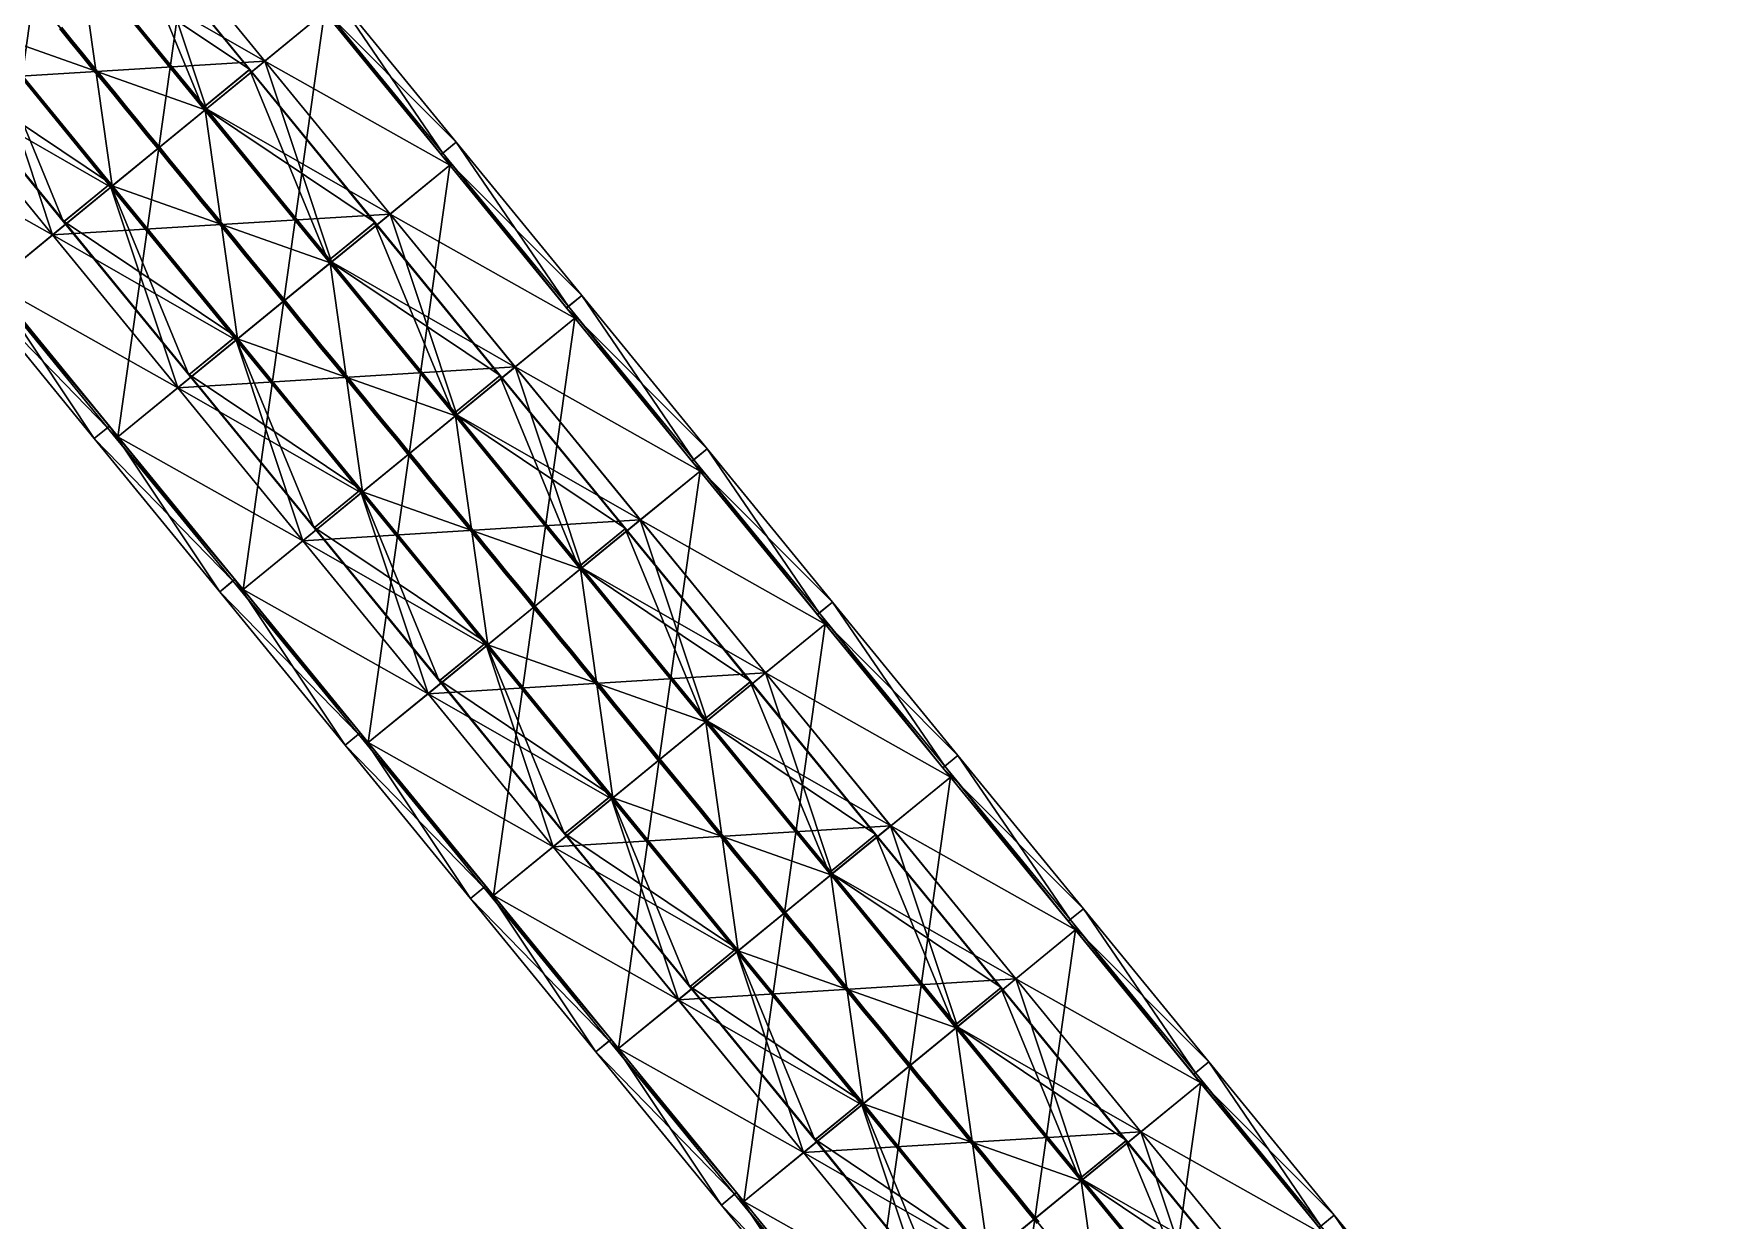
# Model space of a CAD drawing. Header units: metres. Extents: x 84843 to 90196, y 2281619 to 2289011.
# Drawn here: x 86250.53 to 86299.43, y 2288375.6 to 2288410.21 of the extents above; entities that cross this region are included whole.
import ezdxf

# ---------------------------------------------------------------- set-up
doc = ezdxf.new("R2010")
doc.units = ezdxf.units.M
doc.layers.add('Alle objekter', color=41, linetype='Continuous')
doc.layers.add('Brudetalj', color=7, linetype='Continuous', true_color=0xcacaca)
doc.layers.add('Linje - 1', color=5, linetype='Continuous', lineweight=200)

msp = doc.modelspace()

# ---------------------------------------------------------------- linework, layer by layer
at = {"layer": 'Linje - 1'}
msp.add_polyline3d([(86279.821, 2288375.539, 19.554), (86279.504, 2288375.926, 19.542), (86279.188, 2288376.313, 19.529), (86278.871, 2288376.7, 19.517), (86278.554, 2288377.087, 19.504), (86278.238, 2288377.474, 19.491), (86277.921, 2288377.861, 19.479), (86277.604, 2288378.248, 19.466), (86277.288, 2288378.635, 19.454), (86276.971, 2288379.022, 19.441), (86276.654, 2288379.409, 19.428), (86276.338, 2288379.796, 19.416), (86276.021, 2288380.183, 19.403), (86275.704, 2288380.57, 19.391), (86275.388, 2288380.957, 19.378), (86275.071, 2288381.344, 19.365), (86274.754, 2288381.73, 19.353), (86274.438, 2288382.117, 19.34), (86274.121, 2288382.504, 19.328), (86273.804, 2288382.891, 19.315), (86273.488, 2288383.278, 19.302), (86273.171, 2288383.665, 19.29), (86272.854, 2288384.052, 19.277), (86272.538, 2288384.439, 19.265), (86272.221, 2288384.826, 19.252), (86271.904, 2288385.213, 19.239), (86271.588, 2288385.6, 19.227), (86271.271, 2288385.987, 19.214), (86270.954, 2288386.374, 19.202), (86270.638, 2288386.761, 19.189), (86270.321, 2288387.148, 19.176), (86270.004, 2288387.535, 19.164), (86269.688, 2288387.922, 19.151), (86269.371, 2288388.308, 19.139), (86269.054, 2288388.695, 19.126), (86268.738, 2288389.082, 19.113), (86268.421, 2288389.469, 19.101), (86268.105, 2288389.856, 19.088), (86267.788, 2288390.243, 19.076), (86267.471, 2288390.63, 19.063), (86267.155, 2288391.017, 19.05), (86266.838, 2288391.404, 19.038), (86266.521, 2288391.791, 19.025), (86266.205, 2288392.178, 19.013), (86265.888, 2288392.565, 19), (86265.571, 2288392.952, 18.987), (86265.255, 2288393.339, 18.975), (86264.938, 2288393.726, 18.962), (86264.621, 2288394.113, 18.95), (86264.305, 2288394.5, 18.937), (86263.988, 2288394.887, 18.924), (86263.671, 2288395.273, 18.912), (86263.355, 2288395.66, 18.899), (86263.038, 2288396.047, 18.887), (86262.721, 2288396.434, 18.874), (86262.405, 2288396.821, 18.861), (86262.088, 2288397.208, 18.849), (86261.771, 2288397.595, 18.836), (86261.455, 2288397.982, 18.824), (86261.138, 2288398.369, 18.811), (86260.821, 2288398.756, 18.798), (86260.505, 2288399.143, 18.786), (86260.188, 2288399.53, 18.773), (86259.871, 2288399.917, 18.761), (86259.555, 2288400.304, 18.748), (86259.238, 2288400.691, 18.735), (86258.921, 2288401.078, 18.723), (86258.605, 2288401.465, 18.71), (86258.288, 2288401.851, 18.698), (86257.971, 2288402.238, 18.685), (86257.655, 2288402.625, 18.672), (86257.338, 2288403.012, 18.66), (86257.021, 2288403.399, 18.647), (86256.705, 2288403.786, 18.635), (86256.388, 2288404.173, 18.622), (86256.071, 2288404.56, 18.609), (86255.755, 2288404.947, 18.597), (86255.438, 2288405.334, 18.584), (86255.121, 2288405.721, 18.572), (86254.805, 2288406.108, 18.559), (86254.488, 2288406.495, 18.546), (86254.171, 2288406.882, 18.534), (86253.855, 2288407.269, 18.521), (86253.538, 2288407.656, 18.509), (86253.221, 2288408.043, 18.496), (86252.905, 2288408.429, 18.483), (86252.588, 2288408.816, 18.471), (86252.271, 2288409.203, 18.458), (86251.955, 2288409.59, 18.446), (86251.638, 2288409.977, 18.433), (86251.321, 2288410.364, 18.42)], dxfattribs=at)

# ---------------------------------------------------------------- meshes
at = {"layer": 'Alle objekter'}
mesh = msp.add_polyface(dxfattribs=at)
corners = [(86256.824, 2288409.155, 17.922), (86255.47, 2288408.046, 13.45), (86255.482, 2288408.056, 13.444), (86256.836, 2288409.164, 17.916), (86251.819, 2288412.508, 13.305), (86251.83, 2288412.517, 13.299), (86253.173, 2288413.616, 17.777), (86253.184, 2288413.626, 17.771)]
mesh.append_faces([[corners[k] for k in face] for face in [(0, 1, 2), (0, 2, 3), (1, 4, 5), (1, 5, 2), (4, 6, 7), (4, 7, 5), (6, 0, 3), (6, 3, 7), (5, 7, 3), (5, 3, 2), (6, 4, 1), (6, 1, 0)]])
mesh = msp.add_polyface(dxfattribs=at)
corners = [(86257.274, 2288409.406, 17.934), (86255.572, 2288408.013, 17.934), (86255.572, 2288408.012, 17.909), (86257.275, 2288409.406, 17.909), (86251.922, 2288412.472, 17.789), (86251.922, 2288412.472, 17.764), (86253.625, 2288413.866, 17.789), (86253.625, 2288413.865, 17.764)]
mesh.append_faces([[corners[k] for k in face] for face in [(0, 1, 2), (0, 2, 3), (1, 4, 5), (1, 5, 2), (4, 6, 7), (4, 7, 5), (6, 0, 3), (6, 3, 7), (5, 7, 3), (5, 3, 2), (6, 4, 1), (6, 1, 0)]])
mesh = msp.add_polyface(dxfattribs=at)
corners = [(86252.824, 2288405.765, 13.464), (86249.175, 2288410.224, 13.319), (86249.175, 2288410.224, 13.289), (86252.825, 2288405.764, 13.434), (86251.883, 2288412.441, 13.319), (86251.884, 2288412.44, 13.289), (86255.533, 2288407.981, 13.464), (86255.533, 2288407.981, 13.434)]
mesh.append_faces([[corners[k] for k in face] for face in [(0, 1, 2), (0, 2, 3), (1, 4, 5), (1, 5, 2), (4, 6, 7), (4, 7, 5), (6, 0, 3), (6, 3, 7), (5, 7, 3), (5, 3, 2), (6, 4, 1), (6, 1, 0)]])
mesh = msp.add_polyface(dxfattribs=at)
corners = [(86251.419, 2288404.731, 17.922), (86247.767, 2288409.193, 17.777), (86247.756, 2288409.183, 17.771), (86251.407, 2288404.721, 17.916), (86249.122, 2288410.301, 13.305), (86249.11, 2288410.291, 13.299), (86252.773, 2288405.839, 13.45), (86252.761, 2288405.83, 13.444)]
mesh.append_faces([[corners[k] for k in face] for face in [(0, 1, 2), (0, 2, 3), (1, 4, 5), (1, 5, 2), (4, 6, 7), (4, 7, 5), (6, 0, 3), (6, 3, 7), (5, 7, 3), (5, 3, 2), (6, 4, 1), (6, 1, 0)]])
mesh = msp.add_polyface(dxfattribs=at)
corners = [(86251.083, 2288404.339, 17.934), (86247.433, 2288408.799, 17.789), (86247.434, 2288408.799, 17.764), (86251.083, 2288404.339, 17.909), (86249.136, 2288410.192, 17.789), (86249.136, 2288410.192, 17.764), (86252.786, 2288405.733, 17.934), (86252.786, 2288405.732, 17.909)]
mesh.append_faces([[corners[k] for k in face] for face in [(0, 1, 2), (0, 2, 3), (1, 4, 5), (1, 5, 2), (4, 6, 7), (4, 7, 5), (6, 0, 3), (6, 3, 7), (5, 7, 3), (5, 3, 2), (6, 4, 1), (6, 1, 0)]])
mesh = msp.add_polyface(dxfattribs=at)
corners = [(86260.924, 2288404.946, 18.079), (86259.221, 2288403.553, 18.079), (86259.222, 2288403.553, 18.054), (86260.924, 2288404.946, 18.054), (86255.572, 2288408.013, 17.934), (86255.572, 2288408.012, 17.909), (86257.274, 2288409.406, 17.934), (86257.275, 2288409.406, 17.909)]
mesh.append_faces([[corners[k] for k in face] for face in [(0, 1, 2), (0, 2, 3), (1, 4, 5), (1, 5, 2), (4, 6, 7), (4, 7, 5), (6, 0, 3), (6, 3, 7), (5, 7, 3), (5, 3, 2), (6, 4, 1), (6, 1, 0)]])
mesh = msp.add_polyface(dxfattribs=at)
corners = [(86260.476, 2288404.693, 18.068), (86259.121, 2288403.585, 13.595), (86259.133, 2288403.594, 13.589), (86260.487, 2288404.702, 18.062), (86255.47, 2288408.046, 13.45), (86255.482, 2288408.056, 13.444), (86256.824, 2288409.155, 17.922), (86256.836, 2288409.164, 17.916)]
mesh.append_faces([[corners[k] for k in face] for face in [(0, 1, 2), (0, 2, 3), (1, 4, 5), (1, 5, 2), (4, 6, 7), (4, 7, 5), (6, 0, 3), (6, 3, 7), (5, 7, 3), (5, 3, 2), (6, 4, 1), (6, 1, 0)]])
mesh = msp.add_polyface(dxfattribs=at)
corners = [(86256.474, 2288401.305, 13.609), (86252.824, 2288405.765, 13.464), (86252.825, 2288405.764, 13.434), (86256.474, 2288401.304, 13.579), (86255.533, 2288407.981, 13.464), (86255.533, 2288407.981, 13.434), (86259.183, 2288403.522, 13.609), (86259.183, 2288403.521, 13.579)]
mesh.append_faces([[corners[k] for k in face] for face in [(0, 1, 2), (0, 2, 3), (1, 4, 5), (1, 5, 2), (4, 6, 7), (4, 7, 5), (6, 0, 3), (6, 3, 7), (5, 7, 3), (5, 3, 2), (6, 4, 1), (6, 1, 0)]])
mesh = msp.add_polyface(dxfattribs=at)
corners = [(86255.07, 2288400.269, 18.068), (86251.419, 2288404.731, 17.922), (86251.407, 2288404.721, 17.916), (86255.058, 2288400.26, 18.062), (86252.773, 2288405.839, 13.45), (86252.761, 2288405.83, 13.444), (86256.424, 2288401.377, 13.595), (86256.413, 2288401.368, 13.589)]
mesh.append_faces([[corners[k] for k in face] for face in [(0, 1, 2), (0, 2, 3), (1, 4, 5), (1, 5, 2), (4, 6, 7), (4, 7, 5), (6, 0, 3), (6, 3, 7), (5, 7, 3), (5, 3, 2), (6, 4, 1), (6, 1, 0)]])
mesh = msp.add_polyface(dxfattribs=at)
corners = [(86254.733, 2288399.88, 18.079), (86251.083, 2288404.339, 17.934), (86251.083, 2288404.339, 17.909), (86254.733, 2288399.879, 18.054), (86252.786, 2288405.733, 17.934), (86252.786, 2288405.732, 17.909), (86256.435, 2288401.273, 18.079), (86256.436, 2288401.273, 18.054)]
mesh.append_faces([[corners[k] for k in face] for face in [(0, 1, 2), (0, 2, 3), (1, 4, 5), (1, 5, 2), (4, 6, 7), (4, 7, 5), (6, 0, 3), (6, 3, 7), (5, 7, 3), (5, 3, 2), (6, 4, 1), (6, 1, 0)]])
mesh = msp.add_polyface(dxfattribs=at)
corners = [(86264.573, 2288400.487, 18.225), (86262.871, 2288399.093, 18.225), (86262.871, 2288399.093, 18.2), (86264.574, 2288400.486, 18.2), (86259.221, 2288403.553, 18.079), (86259.222, 2288403.553, 18.054), (86260.924, 2288404.946, 18.079), (86260.924, 2288404.946, 18.054)]
mesh.append_faces([[corners[k] for k in face] for face in [(0, 1, 2), (0, 2, 3), (1, 4, 5), (1, 5, 2), (4, 6, 7), (4, 7, 5), (6, 0, 3), (6, 3, 7), (5, 7, 3), (5, 3, 2), (6, 4, 1), (6, 1, 0)]])
mesh = msp.add_polyface(dxfattribs=at)
corners = [(86264.127, 2288400.231, 18.213), (86262.773, 2288399.123, 13.74), (86262.784, 2288399.132, 13.735), (86264.139, 2288400.241, 18.207), (86259.121, 2288403.585, 13.595), (86259.133, 2288403.594, 13.589), (86260.476, 2288404.693, 18.068), (86260.487, 2288404.702, 18.062)]
mesh.append_faces([[corners[k] for k in face] for face in [(0, 1, 2), (0, 2, 3), (1, 4, 5), (1, 5, 2), (4, 6, 7), (4, 7, 5), (6, 0, 3), (6, 3, 7), (5, 7, 3), (5, 3, 2), (6, 4, 1), (6, 1, 0)]])
mesh = msp.add_polyface(dxfattribs=at)
corners = [(86260.124, 2288396.845, 13.755), (86256.474, 2288401.305, 13.609), (86256.474, 2288401.304, 13.579), (86260.124, 2288396.845, 13.725), (86259.183, 2288403.522, 13.609), (86259.183, 2288403.521, 13.579), (86262.832, 2288399.062, 13.755), (86262.833, 2288399.061, 13.725)]
mesh.append_faces([[corners[k] for k in face] for face in [(0, 1, 2), (0, 2, 3), (1, 4, 5), (1, 5, 2), (4, 6, 7), (4, 7, 5), (6, 0, 3), (6, 3, 7), (5, 7, 3), (5, 3, 2), (6, 4, 1), (6, 1, 0)]])
mesh = msp.add_polyface(dxfattribs=at)
corners = [(86258.382, 2288395.42, 18.225), (86254.733, 2288399.88, 18.079), (86254.733, 2288399.879, 18.054), (86258.383, 2288395.42, 18.2), (86256.435, 2288401.273, 18.079), (86256.436, 2288401.273, 18.054), (86260.085, 2288396.814, 18.225), (86260.085, 2288396.813, 18.2)]
mesh.append_faces([[corners[k] for k in face] for face in [(0, 1, 2), (0, 2, 3), (1, 4, 5), (1, 5, 2), (4, 6, 7), (4, 7, 5), (6, 0, 3), (6, 3, 7), (5, 7, 3), (5, 3, 2), (6, 4, 1), (6, 1, 0)]])
mesh = msp.add_polyface(dxfattribs=at)
corners = [(86258.721, 2288395.807, 18.213), (86255.07, 2288400.269, 18.068), (86255.058, 2288400.26, 18.062), (86258.71, 2288395.798, 18.207), (86256.424, 2288401.377, 13.595), (86256.413, 2288401.368, 13.589), (86260.076, 2288396.916, 13.74), (86260.064, 2288396.906, 13.735)]
mesh.append_faces([[corners[k] for k in face] for face in [(0, 1, 2), (0, 2, 3), (1, 4, 5), (1, 5, 2), (4, 6, 7), (4, 7, 5), (6, 0, 3), (6, 3, 7), (5, 7, 3), (5, 3, 2), (6, 4, 1), (6, 1, 0)]])
mesh = msp.add_polyface(dxfattribs=at)
corners = [(86268.223, 2288396.027, 18.37), (86266.521, 2288394.634, 18.37), (86266.521, 2288394.633, 18.345), (86268.224, 2288396.027, 18.345), (86262.871, 2288399.093, 18.225), (86262.871, 2288399.093, 18.2), (86264.573, 2288400.487, 18.225), (86264.574, 2288400.486, 18.2)]
mesh.append_faces([[corners[k] for k in face] for face in [(0, 1, 2), (0, 2, 3), (1, 4, 5), (1, 5, 2), (4, 6, 7), (4, 7, 5), (6, 0, 3), (6, 3, 7), (5, 7, 3), (5, 3, 2), (6, 4, 1), (6, 1, 0)]])
mesh = msp.add_polyface(dxfattribs=at)
corners = [(86267.778, 2288395.77, 18.358), (86266.424, 2288394.661, 13.886), (86266.436, 2288394.671, 13.88), (86267.79, 2288395.779, 18.352), (86262.773, 2288399.123, 13.74), (86262.784, 2288399.132, 13.735), (86264.127, 2288400.231, 18.213), (86264.139, 2288400.241, 18.207)]
mesh.append_faces([[corners[k] for k in face] for face in [(0, 1, 2), (0, 2, 3), (1, 4, 5), (1, 5, 2), (4, 6, 7), (4, 7, 5), (6, 0, 3), (6, 3, 7), (5, 7, 3), (5, 3, 2), (6, 4, 1), (6, 1, 0)]])
mesh = msp.add_polyface(dxfattribs=at)
corners = [(86263.773, 2288392.386, 13.9), (86260.124, 2288396.845, 13.755), (86260.124, 2288396.845, 13.725), (86263.774, 2288392.385, 13.87), (86262.832, 2288399.062, 13.755), (86262.833, 2288399.061, 13.725), (86266.482, 2288394.602, 13.9), (86266.482, 2288394.602, 13.87)]
mesh.append_faces([[corners[k] for k in face] for face in [(0, 1, 2), (0, 2, 3), (1, 4, 5), (1, 5, 2), (4, 6, 7), (4, 7, 5), (6, 0, 3), (6, 3, 7), (5, 7, 3), (5, 3, 2), (6, 4, 1), (6, 1, 0)]])
mesh = msp.add_polyface(dxfattribs=at)
corners = [(86262.032, 2288390.961, 18.37), (86258.382, 2288395.42, 18.225), (86258.383, 2288395.42, 18.2), (86262.032, 2288390.96, 18.345), (86260.085, 2288396.814, 18.225), (86260.085, 2288396.813, 18.2), (86263.735, 2288392.354, 18.37), (86263.735, 2288392.353, 18.345)]
mesh.append_faces([[corners[k] for k in face] for face in [(0, 1, 2), (0, 2, 3), (1, 4, 5), (1, 5, 2), (4, 6, 7), (4, 7, 5), (6, 0, 3), (6, 3, 7), (5, 7, 3), (5, 3, 2), (6, 4, 1), (6, 1, 0)]])
mesh = msp.add_polyface(dxfattribs=at)
corners = [(86262.373, 2288391.346, 18.358), (86258.721, 2288395.807, 18.213), (86258.71, 2288395.798, 18.207), (86262.361, 2288391.336, 18.352), (86260.076, 2288396.916, 13.74), (86260.064, 2288396.906, 13.735), (86263.727, 2288392.454, 13.886), (86263.715, 2288392.444, 13.88)]
mesh.append_faces([[corners[k] for k in face] for face in [(0, 1, 2), (0, 2, 3), (1, 4, 5), (1, 5, 2), (4, 6, 7), (4, 7, 5), (6, 0, 3), (6, 3, 7), (5, 7, 3), (5, 3, 2), (6, 4, 1), (6, 1, 0)]])
mesh = msp.add_polyface(dxfattribs=at)
corners = [(86271.873, 2288391.568, 18.515), (86270.17, 2288390.174, 18.515), (86270.171, 2288390.174, 18.49), (86271.873, 2288391.567, 18.49), (86266.521, 2288394.634, 18.37), (86266.521, 2288394.633, 18.345), (86268.223, 2288396.027, 18.37), (86268.224, 2288396.027, 18.345)]
mesh.append_faces([[corners[k] for k in face] for face in [(0, 1, 2), (0, 2, 3), (1, 4, 5), (1, 5, 2), (4, 6, 7), (4, 7, 5), (6, 0, 3), (6, 3, 7), (5, 7, 3), (5, 3, 2), (6, 4, 1), (6, 1, 0)]])
mesh = msp.add_polyface(dxfattribs=at)
corners = [(86271.43, 2288391.308, 18.503), (86270.075, 2288390.2, 14.031), (86270.087, 2288390.209, 14.025), (86271.441, 2288391.317, 18.498), (86266.424, 2288394.661, 13.886), (86266.436, 2288394.671, 13.88), (86267.778, 2288395.77, 18.358), (86267.79, 2288395.779, 18.352)]
mesh.append_faces([[corners[k] for k in face] for face in [(0, 1, 2), (0, 2, 3), (1, 4, 5), (1, 5, 2), (4, 6, 7), (4, 7, 5), (6, 0, 3), (6, 3, 7), (5, 7, 3), (5, 3, 2), (6, 4, 1), (6, 1, 0)]])
mesh = msp.add_polyface(dxfattribs=at)
corners = [(86267.423, 2288387.926, 14.045), (86263.773, 2288392.386, 13.9), (86263.774, 2288392.385, 13.87), (86267.423, 2288387.925, 14.015), (86266.482, 2288394.602, 13.9), (86266.482, 2288394.602, 13.87), (86270.131, 2288390.143, 14.045), (86270.132, 2288390.142, 14.015)]
mesh.append_faces([[corners[k] for k in face] for face in [(0, 1, 2), (0, 2, 3), (1, 4, 5), (1, 5, 2), (4, 6, 7), (4, 7, 5), (6, 0, 3), (6, 3, 7), (5, 7, 3), (5, 3, 2), (6, 4, 1), (6, 1, 0)]])
mesh = msp.add_polyface(dxfattribs=at)
corners = [(86265.682, 2288386.501, 18.515), (86262.032, 2288390.961, 18.37), (86262.032, 2288390.96, 18.345), (86265.682, 2288386.5, 18.49), (86263.735, 2288392.354, 18.37), (86263.735, 2288392.353, 18.345), (86267.384, 2288387.894, 18.515), (86267.385, 2288387.894, 18.49)]
mesh.append_faces([[corners[k] for k in face] for face in [(0, 1, 2), (0, 2, 3), (1, 4, 5), (1, 5, 2), (4, 6, 7), (4, 7, 5), (6, 0, 3), (6, 3, 7), (5, 7, 3), (5, 3, 2), (6, 4, 1), (6, 1, 0)]])
mesh = msp.add_polyface(dxfattribs=at)
corners = [(86266.024, 2288386.884, 18.503), (86262.373, 2288391.346, 18.358), (86262.361, 2288391.336, 18.352), (86266.012, 2288386.874, 18.498), (86263.727, 2288392.454, 13.886), (86263.715, 2288392.444, 13.88), (86267.378, 2288387.992, 14.031), (86267.367, 2288387.983, 14.025)]
mesh.append_faces([[corners[k] for k in face] for face in [(0, 1, 2), (0, 2, 3), (1, 4, 5), (1, 5, 2), (4, 6, 7), (4, 7, 5), (6, 0, 3), (6, 3, 7), (5, 7, 3), (5, 3, 2), (6, 4, 1), (6, 1, 0)]])
mesh = msp.add_polyface(dxfattribs=at)
corners = [(86275.081, 2288386.846, 18.649), (86273.727, 2288385.738, 14.176), (86273.738, 2288385.747, 14.17), (86275.093, 2288386.855, 18.643), (86270.075, 2288390.2, 14.031), (86270.087, 2288390.209, 14.025), (86271.43, 2288391.308, 18.503), (86271.441, 2288391.317, 18.498)]
mesh.append_faces([[corners[k] for k in face] for face in [(0, 1, 2), (0, 2, 3), (1, 4, 5), (1, 5, 2), (4, 6, 7), (4, 7, 5), (6, 0, 3), (6, 3, 7), (5, 7, 3), (5, 3, 2), (6, 4, 1), (6, 1, 0)]])
mesh = msp.add_polyface(dxfattribs=at)
corners = [(86275.522, 2288387.108, 18.66), (86273.82, 2288385.715, 18.66), (86273.82, 2288385.714, 18.635), (86275.523, 2288387.107, 18.635), (86270.17, 2288390.174, 18.515), (86270.171, 2288390.174, 18.49), (86271.873, 2288391.568, 18.515), (86271.873, 2288391.567, 18.49)]
mesh.append_faces([[corners[k] for k in face] for face in [(0, 1, 2), (0, 2, 3), (1, 4, 5), (1, 5, 2), (4, 6, 7), (4, 7, 5), (6, 0, 3), (6, 3, 7), (5, 7, 3), (5, 3, 2), (6, 4, 1), (6, 1, 0)]])
mesh = msp.add_polyface(dxfattribs=at)
corners = [(86271.073, 2288383.466, 14.19), (86267.423, 2288387.926, 14.045), (86267.423, 2288387.925, 14.015), (86271.073, 2288383.466, 14.16), (86270.131, 2288390.143, 14.045), (86270.132, 2288390.142, 14.015), (86273.781, 2288385.683, 14.19), (86273.782, 2288385.682, 14.16)]
mesh.append_faces([[corners[k] for k in face] for face in [(0, 1, 2), (0, 2, 3), (1, 4, 5), (1, 5, 2), (4, 6, 7), (4, 7, 5), (6, 0, 3), (6, 3, 7), (5, 7, 3), (5, 3, 2), (6, 4, 1), (6, 1, 0)]])
mesh = msp.add_polyface(dxfattribs=at)
corners = [(86269.331, 2288382.041, 18.66), (86265.682, 2288386.501, 18.515), (86265.682, 2288386.5, 18.49), (86269.332, 2288382.041, 18.635), (86267.384, 2288387.894, 18.515), (86267.385, 2288387.894, 18.49), (86271.034, 2288383.435, 18.66), (86271.034, 2288383.434, 18.635)]
mesh.append_faces([[corners[k] for k in face] for face in [(0, 1, 2), (0, 2, 3), (1, 4, 5), (1, 5, 2), (4, 6, 7), (4, 7, 5), (6, 0, 3), (6, 3, 7), (5, 7, 3), (5, 3, 2), (6, 4, 1), (6, 1, 0)]])
mesh = msp.add_polyface(dxfattribs=at)
corners = [(86269.675, 2288382.422, 18.649), (86266.024, 2288386.884, 18.503), (86266.012, 2288386.874, 18.498), (86269.664, 2288382.413, 18.643), (86267.378, 2288387.992, 14.031), (86267.367, 2288387.983, 14.025), (86271.03, 2288383.531, 14.176), (86271.018, 2288383.521, 14.17)]
mesh.append_faces([[corners[k] for k in face] for face in [(0, 1, 2), (0, 2, 3), (1, 4, 5), (1, 5, 2), (4, 6, 7), (4, 7, 5), (6, 0, 3), (6, 3, 7), (5, 7, 3), (5, 3, 2), (6, 4, 1), (6, 1, 0)]])
mesh = msp.add_polyface(dxfattribs=at)
corners = [(86278.732, 2288382.384, 18.794), (86277.378, 2288381.276, 14.322), (86277.39, 2288381.285, 14.316), (86278.744, 2288382.394, 18.788), (86273.727, 2288385.738, 14.176), (86273.738, 2288385.747, 14.17), (86275.081, 2288386.846, 18.649), (86275.093, 2288386.855, 18.643)]
mesh.append_faces([[corners[k] for k in face] for face in [(0, 1, 2), (0, 2, 3), (1, 4, 5), (1, 5, 2), (4, 6, 7), (4, 7, 5), (6, 0, 3), (6, 3, 7), (5, 7, 3), (5, 3, 2), (6, 4, 1), (6, 1, 0)]])
mesh = msp.add_polyface(dxfattribs=at)
corners = [(86279.172, 2288382.648, 18.805), (86277.47, 2288381.255, 18.805), (86277.47, 2288381.254, 18.78), (86279.172, 2288382.648, 18.78), (86273.82, 2288385.715, 18.66), (86273.82, 2288385.714, 18.635), (86275.522, 2288387.108, 18.66), (86275.523, 2288387.107, 18.635)]
mesh.append_faces([[corners[k] for k in face] for face in [(0, 1, 2), (0, 2, 3), (1, 4, 5), (1, 5, 2), (4, 6, 7), (4, 7, 5), (6, 0, 3), (6, 3, 7), (5, 7, 3), (5, 3, 2), (6, 4, 1), (6, 1, 0)]])
mesh = msp.add_polyface(dxfattribs=at)
corners = [(86274.722, 2288379.007, 14.335), (86271.073, 2288383.466, 14.19), (86271.073, 2288383.466, 14.16), (86274.723, 2288379.006, 14.305), (86273.781, 2288385.683, 14.19), (86273.782, 2288385.682, 14.16), (86277.431, 2288381.223, 14.335), (86277.431, 2288381.223, 14.305)]
mesh.append_faces([[corners[k] for k in face] for face in [(0, 1, 2), (0, 2, 3), (1, 4, 5), (1, 5, 2), (4, 6, 7), (4, 7, 5), (6, 0, 3), (6, 3, 7), (5, 7, 3), (5, 3, 2), (6, 4, 1), (6, 1, 0)]])
mesh = msp.add_polyface(dxfattribs=at)
corners = [(86272.981, 2288377.582, 18.805), (86269.331, 2288382.041, 18.66), (86269.332, 2288382.041, 18.635), (86272.981, 2288377.581, 18.78), (86271.034, 2288383.435, 18.66), (86271.034, 2288383.434, 18.635), (86274.684, 2288378.975, 18.805), (86274.684, 2288378.974, 18.78)]
mesh.append_faces([[corners[k] for k in face] for face in [(0, 1, 2), (0, 2, 3), (1, 4, 5), (1, 5, 2), (4, 6, 7), (4, 7, 5), (6, 0, 3), (6, 3, 7), (5, 7, 3), (5, 3, 2), (6, 4, 1), (6, 1, 0)]])
mesh = msp.add_polyface(dxfattribs=at)
corners = [(86273.327, 2288377.961, 18.794), (86269.675, 2288382.422, 18.649), (86269.664, 2288382.413, 18.643), (86273.315, 2288377.951, 18.788), (86271.03, 2288383.531, 14.176), (86271.018, 2288383.521, 14.17), (86274.681, 2288379.069, 14.322), (86274.669, 2288379.059, 14.316)]
mesh.append_faces([[corners[k] for k in face] for face in [(0, 1, 2), (0, 2, 3), (1, 4, 5), (1, 5, 2), (4, 6, 7), (4, 7, 5), (6, 0, 3), (6, 3, 7), (5, 7, 3), (5, 3, 2), (6, 4, 1), (6, 1, 0)]])
mesh = msp.add_polyface(dxfattribs=at)
corners = [(86282.384, 2288377.923, 18.939), (86281.029, 2288376.814, 14.467), (86281.041, 2288376.824, 14.461), (86282.395, 2288377.932, 18.933), (86277.378, 2288381.276, 14.322), (86277.39, 2288381.285, 14.316), (86278.732, 2288382.384, 18.794), (86278.744, 2288382.394, 18.788)]
mesh.append_faces([[corners[k] for k in face] for face in [(0, 1, 2), (0, 2, 3), (1, 4, 5), (1, 5, 2), (4, 6, 7), (4, 7, 5), (6, 0, 3), (6, 3, 7), (5, 7, 3), (5, 3, 2), (6, 4, 1), (6, 1, 0)]])
mesh = msp.add_polyface(dxfattribs=at)
corners = [(86282.822, 2288378.189, 18.951), (86281.119, 2288376.795, 18.951), (86281.12, 2288376.795, 18.926), (86282.822, 2288378.188, 18.926), (86277.47, 2288381.255, 18.805), (86277.47, 2288381.254, 18.78), (86279.172, 2288382.648, 18.805), (86279.172, 2288382.648, 18.78)]
mesh.append_faces([[corners[k] for k in face] for face in [(0, 1, 2), (0, 2, 3), (1, 4, 5), (1, 5, 2), (4, 6, 7), (4, 7, 5), (6, 0, 3), (6, 3, 7), (5, 7, 3), (5, 3, 2), (6, 4, 1), (6, 1, 0)]])
mesh = msp.add_polyface(dxfattribs=at)
corners = [(86278.372, 2288374.547, 14.481), (86274.722, 2288379.007, 14.335), (86274.723, 2288379.006, 14.305), (86278.372, 2288374.546, 14.451), (86277.431, 2288381.223, 14.335), (86277.431, 2288381.223, 14.305), (86281.08, 2288376.764, 14.481), (86281.081, 2288376.763, 14.451)]
mesh.append_faces([[corners[k] for k in face] for face in [(0, 1, 2), (0, 2, 3), (1, 4, 5), (1, 5, 2), (4, 6, 7), (4, 7, 5), (6, 0, 3), (6, 3, 7), (5, 7, 3), (5, 3, 2), (6, 4, 1), (6, 1, 0)]])
mesh = msp.add_polyface(dxfattribs=at)
corners = [(86276.631, 2288373.122, 18.951), (86272.981, 2288377.582, 18.805), (86272.981, 2288377.581, 18.78), (86276.631, 2288373.122, 18.926), (86274.684, 2288378.975, 18.805), (86274.684, 2288378.974, 18.78), (86278.333, 2288374.515, 18.951), (86278.334, 2288374.515, 18.926)]
mesh.append_faces([[corners[k] for k in face] for face in [(0, 1, 2), (0, 2, 3), (1, 4, 5), (1, 5, 2), (4, 6, 7), (4, 7, 5), (6, 0, 3), (6, 3, 7), (5, 7, 3), (5, 3, 2), (6, 4, 1), (6, 1, 0)]])
mesh = msp.add_polyface(dxfattribs=at)
corners = [(86276.978, 2288373.499, 18.939), (86273.327, 2288377.961, 18.794), (86273.315, 2288377.951, 18.788), (86276.966, 2288373.489, 18.933), (86274.681, 2288379.069, 14.322), (86274.669, 2288379.059, 14.316), (86278.332, 2288374.607, 14.467), (86278.321, 2288374.598, 14.461)]
mesh.append_faces([[corners[k] for k in face] for face in [(0, 1, 2), (0, 2, 3), (1, 4, 5), (1, 5, 2), (4, 6, 7), (4, 7, 5), (6, 0, 3), (6, 3, 7), (5, 7, 3), (5, 3, 2), (6, 4, 1), (6, 1, 0)]])
mesh = msp.add_polyface(dxfattribs=at)
corners = [(86286.035, 2288373.461, 19.085), (86284.681, 2288372.353, 14.612), (86284.692, 2288372.362, 14.606), (86286.047, 2288373.47, 19.079), (86281.029, 2288376.814, 14.467), (86281.041, 2288376.824, 14.461), (86282.384, 2288377.923, 18.939), (86282.395, 2288377.932, 18.933)]
mesh.append_faces([[corners[k] for k in face] for face in [(0, 1, 2), (0, 2, 3), (1, 4, 5), (1, 5, 2), (4, 6, 7), (4, 7, 5), (6, 0, 3), (6, 3, 7), (5, 7, 3), (5, 3, 2), (6, 4, 1), (6, 1, 0)]])
mesh = msp.add_polyface(dxfattribs=at)
corners = [(86286.471, 2288373.729, 19.096), (86284.769, 2288372.336, 19.096), (86284.769, 2288372.335, 19.071), (86286.472, 2288373.728, 19.071), (86281.119, 2288376.795, 18.951), (86281.12, 2288376.795, 18.926), (86282.822, 2288378.189, 18.951), (86282.822, 2288378.188, 18.926)]
mesh.append_faces([[corners[k] for k in face] for face in [(0, 1, 2), (0, 2, 3), (1, 4, 5), (1, 5, 2), (4, 6, 7), (4, 7, 5), (6, 0, 3), (6, 3, 7), (5, 7, 3), (5, 3, 2), (6, 4, 1), (6, 1, 0)]])
mesh = msp.add_polyface(dxfattribs=at)
corners = [(86282.021, 2288370.087, 14.626), (86278.372, 2288374.547, 14.481), (86278.372, 2288374.546, 14.451), (86282.022, 2288370.087, 14.596), (86281.08, 2288376.764, 14.481), (86281.081, 2288376.763, 14.451), (86284.73, 2288372.304, 14.626), (86284.731, 2288372.303, 14.596)]
mesh.append_faces([[corners[k] for k in face] for face in [(0, 1, 2), (0, 2, 3), (1, 4, 5), (1, 5, 2), (4, 6, 7), (4, 7, 5), (6, 0, 3), (6, 3, 7), (5, 7, 3), (5, 3, 2), (6, 4, 1), (6, 1, 0)]])
at = {"layer": 'Brudetalj'}
mesh = msp.add_polyface(dxfattribs=at)
corners = [(86247.785, 2288424.553, 17.83), (86247.785, 2288424.553, 18.01), (86244.128, 2288429.022, 17.864), (86244.128, 2288429.022, 17.684), (86247.84, 2288424.598, 18.08), (86244.182, 2288429.067, 17.934), (86248.227, 2288424.914, 18.1), (86244.569, 2288429.383, 17.954), (86248.227, 2288424.914, 17.43), (86244.569, 2288429.383, 17.284), (86247.785, 2288424.553, 17.48), (86244.128, 2288429.022, 17.334), (86251.443, 2288420.084, 17.975), (86251.443, 2288420.084, 18.155), (86251.497, 2288420.129, 18.225), (86251.884, 2288420.445, 18.245), (86251.884, 2288420.445, 17.575), (86251.443, 2288420.084, 17.625), (86255.1, 2288415.615, 18.121), (86255.1, 2288415.615, 18.301), (86255.154, 2288415.66, 18.371), (86255.541, 2288415.976, 18.391), (86255.541, 2288415.976, 17.721), (86255.1, 2288415.615, 17.771), (86258.757, 2288411.147, 18.266), (86258.757, 2288411.147, 18.446), (86258.811, 2288411.191, 18.516), (86259.198, 2288411.508, 18.536), (86259.198, 2288411.508, 17.866), (86258.757, 2288411.147, 17.916), (86262.414, 2288406.678, 18.412), (86262.414, 2288406.678, 18.592), (86262.469, 2288406.722, 18.662), (86262.856, 2288407.039, 18.682), (86262.856, 2288407.039, 18.012), (86262.414, 2288406.678, 18.062), (86266.513, 2288402.57, 18.827)]
mesh.append_faces([[corners[k] for k in face] for face in [(0, 1, 2), (0, 2, 3), (1, 4, 5), (4, 6, 7), (6, 8, 9), (8, 10, 11), (10, 0, 3), (10, 3, 11), (12, 13, 1), (12, 1, 0), (13, 14, 4), (13, 4, 1), (14, 15, 6), (14, 6, 4), (15, 16, 8), (15, 8, 6), (16, 17, 10), (16, 10, 8), (17, 12, 0), (17, 0, 10), (18, 19, 13), (18, 13, 12), (19, 20, 14), (19, 14, 13), (20, 21, 15), (20, 15, 14), (21, 22, 16), (21, 16, 15), (22, 23, 17), (22, 17, 16), (23, 18, 12), (23, 12, 17), (24, 25, 19), (24, 19, 18), (25, 26, 20), (25, 20, 19), (26, 27, 21), (26, 21, 20), (27, 28, 22), (27, 22, 21), (28, 29, 23), (28, 23, 22), (29, 24, 18), (29, 18, 23), (30, 31, 25), (30, 25, 24), (31, 32, 26), (31, 26, 25), (32, 33, 27), (32, 27, 26), (33, 34, 28), (33, 28, 27), (34, 35, 29), (34, 29, 28), (35, 30, 24), (35, 24, 29), (36, 34, 33)]])
mesh = msp.add_polyface(dxfattribs=at)
corners = [(86234.455, 2288421.106, 17.864), (86238.112, 2288416.637, 18.01), (86238.112, 2288416.637, 17.83), (86234.4, 2288421.061, 17.934), (86238.058, 2288416.592, 18.08), (86234.014, 2288420.745, 17.954), (86237.671, 2288416.276, 18.1), (86234.014, 2288420.745, 17.284), (86237.671, 2288416.276, 17.43), (86234.455, 2288421.106, 17.334), (86238.112, 2288416.637, 17.48), (86234.455, 2288421.106, 17.684), (86241.769, 2288412.168, 18.155), (86241.769, 2288412.168, 17.975), (86241.715, 2288412.124, 18.225), (86241.328, 2288411.807, 18.245), (86241.328, 2288411.807, 17.575), (86241.769, 2288412.168, 17.625), (86245.426, 2288407.699, 18.301), (86245.426, 2288407.699, 18.121), (86245.372, 2288407.655, 18.371), (86244.985, 2288407.338, 18.391), (86244.985, 2288407.338, 17.721), (86245.426, 2288407.699, 17.771), (86249.084, 2288403.23, 18.446), (86249.084, 2288403.23, 18.266), (86249.029, 2288403.186, 18.516), (86248.643, 2288402.869, 18.536), (86248.643, 2288402.869, 17.866), (86249.084, 2288403.23, 17.916), (86252.741, 2288398.761, 18.592), (86252.741, 2288398.761, 18.412), (86252.687, 2288398.717, 18.662), (86252.3, 2288398.4, 18.682), (86252.3, 2288398.4, 18.012), (86252.741, 2288398.761, 18.062), (86256.398, 2288394.292, 18.207)]
mesh.append_faces([[corners[k] for k in face] for face in [(0, 1, 2), (3, 4, 1), (5, 6, 4), (7, 8, 6), (7, 6, 5), (9, 10, 8), (9, 8, 7), (11, 2, 10), (1, 12, 13), (1, 13, 2), (4, 14, 12), (4, 12, 1), (6, 15, 14), (6, 14, 4), (8, 16, 15), (8, 15, 6), (10, 17, 16), (10, 16, 8), (2, 13, 17), (2, 17, 10), (12, 18, 19), (12, 19, 13), (14, 20, 18), (14, 18, 12), (15, 21, 20), (15, 20, 14), (16, 22, 21), (16, 21, 15), (17, 23, 22), (17, 22, 16), (13, 19, 23), (13, 23, 17), (18, 24, 25), (18, 25, 19), (20, 26, 24), (20, 24, 18), (21, 27, 26), (21, 26, 20), (22, 28, 27), (22, 27, 21), (23, 29, 28), (23, 28, 22), (19, 25, 29), (19, 29, 23), (24, 30, 31), (24, 31, 25), (26, 32, 30), (26, 30, 24), (27, 33, 32), (27, 32, 26), (28, 34, 33), (28, 33, 27), (29, 35, 34), (29, 34, 28), (25, 31, 35), (25, 35, 29), (31, 36, 35)]])
mesh = msp.add_polyface(dxfattribs=at)
corners = [(86253.625, 2288413.865, 17.789), (86247.434, 2288408.799, 17.789), (86243.784, 2288413.259, 17.644), (86245.692, 2288407.374, 17.831), (86242.043, 2288411.834, 17.686), (86245.692, 2288407.374, 18.131), (86242.043, 2288411.834, 17.986), (86250.529, 2288411.332, 18.289), (86246.88, 2288415.792, 18.144), (86254.179, 2288406.873, 18.434), (86259.016, 2288410.831, 18.277), (86255.366, 2288415.29, 18.131), (86259.016, 2288410.831, 17.977), (86257.274, 2288409.406, 17.934), (86251.083, 2288404.339, 17.934), (86249.342, 2288402.914, 17.977), (86249.342, 2288402.914, 18.277), (86257.828, 2288402.413, 18.579), (86260.924, 2288404.946, 18.079), (86254.733, 2288399.88, 18.079), (86252.992, 2288398.455, 18.122), (86252.992, 2288398.455, 18.422), (86258.383, 2288395.42, 18.225), (86256.641, 2288393.995, 18.267), (86256.641, 2288393.995, 18.567), (86260.291, 2288389.535, 18.412)]
mesh.append_faces([[corners[k] for k in face] for face in [(0, 1, 2), (1, 3, 4), (1, 4, 2), (3, 5, 6), (3, 6, 4), (5, 7, 8), (5, 8, 6), (9, 10, 11), (9, 11, 7), (12, 13, 0), (13, 14, 1), (13, 1, 0), (14, 15, 3), (14, 3, 1), (15, 16, 5), (15, 5, 3), (16, 9, 7), (16, 7, 5), (17, 10, 9), (18, 19, 14), (18, 14, 13), (19, 20, 15), (19, 15, 14), (20, 21, 16), (20, 16, 15), (21, 17, 9), (21, 9, 16), (22, 23, 20), (22, 20, 19), (23, 24, 21), (23, 21, 20), (24, 17, 21), (25, 24, 23)]])
mesh = msp.add_polyface(dxfattribs=at)
corners = [(86257.828, 2288402.413, 18.579), (86262.665, 2288406.371, 18.422), (86259.016, 2288410.831, 18.277), (86262.665, 2288406.371, 18.122), (86259.016, 2288410.831, 17.977), (86260.924, 2288404.946, 18.079), (86257.274, 2288409.406, 17.934), (86261.478, 2288397.953, 18.725), (86266.315, 2288401.912, 18.567), (86266.315, 2288401.912, 18.267), (86264.574, 2288400.487, 18.225), (86258.383, 2288395.42, 18.225), (86254.733, 2288399.88, 18.079), (86256.641, 2288393.995, 18.567), (86265.128, 2288393.494, 18.87), (86269.965, 2288397.452, 18.712), (86269.965, 2288397.452, 18.412), (86268.223, 2288396.027, 18.37), (86262.032, 2288390.96, 18.37), (86256.641, 2288393.995, 18.267), (86260.291, 2288389.535, 18.712), (86268.777, 2288389.034, 19.015), (86273.614, 2288392.992, 18.858), (86273.614, 2288392.992, 18.558), (86271.873, 2288391.567, 18.515), (86277.264, 2288388.533, 19.003)]
mesh.append_faces([[corners[k] for k in face] for face in [(0, 1, 2), (1, 3, 4), (1, 4, 2), (3, 5, 6), (3, 6, 4), (7, 8, 1), (7, 1, 0), (8, 9, 3), (8, 3, 1), (9, 10, 5), (9, 5, 3), (10, 11, 12), (10, 12, 5), (13, 7, 0), (14, 15, 8), (14, 8, 7), (15, 16, 9), (15, 9, 8), (16, 17, 10), (16, 10, 9), (17, 18, 11), (17, 11, 10), (18, 19, 11), (20, 14, 7), (20, 7, 13), (21, 22, 15), (21, 15, 14), (22, 23, 16), (22, 16, 15), (23, 24, 17), (23, 17, 16), (24, 18, 17), (25, 23, 22)]])
mesh = msp.add_polyface(dxfattribs=at)
corners = [(86266.072, 2288402.209, 18.557), (86266.072, 2288402.209, 18.737), (86262.414, 2288406.678, 18.592), (86262.414, 2288406.678, 18.412), (86266.126, 2288402.253, 18.807), (86262.469, 2288406.722, 18.662), (86266.513, 2288402.57, 18.827), (86262.856, 2288407.039, 18.682), (86266.513, 2288402.57, 18.157), (86262.856, 2288407.039, 18.012), (86266.072, 2288402.209, 18.207), (86262.414, 2288406.678, 18.062), (86269.729, 2288397.74, 18.703), (86269.729, 2288397.74, 18.883), (86269.783, 2288397.784, 18.953), (86270.17, 2288398.101, 18.973), (86270.17, 2288398.101, 18.303), (86269.729, 2288397.74, 18.353), (86273.386, 2288393.271, 18.848), (86273.386, 2288393.271, 19.028), (86273.44, 2288393.315, 19.098), (86273.827, 2288393.632, 19.118), (86273.827, 2288393.632, 18.448), (86273.386, 2288393.271, 18.498), (86277.043, 2288388.802, 18.994), (86277.043, 2288388.802, 19.174), (86277.098, 2288388.846, 19.244), (86277.485, 2288389.163, 19.264), (86277.485, 2288389.163, 18.594), (86277.043, 2288388.802, 18.644), (86280.701, 2288384.333, 19.14), (86280.701, 2288384.333, 19.32), (86280.755, 2288384.377, 19.39), (86281.142, 2288384.694, 19.41), (86281.142, 2288384.694, 18.74), (86280.701, 2288384.333, 18.79)]
mesh.append_faces([[corners[k] for k in face] for face in [(0, 1, 2), (0, 2, 3), (1, 4, 5), (1, 5, 2), (4, 6, 7), (4, 7, 5), (6, 8, 9), (8, 10, 11), (8, 11, 9), (10, 0, 3), (10, 3, 11), (12, 13, 1), (12, 1, 0), (13, 14, 4), (13, 4, 1), (14, 15, 6), (14, 6, 4), (15, 16, 8), (15, 8, 6), (16, 17, 10), (16, 10, 8), (17, 12, 0), (17, 0, 10), (18, 19, 13), (18, 13, 12), (19, 20, 14), (19, 14, 13), (20, 21, 15), (20, 15, 14), (21, 22, 16), (21, 16, 15), (22, 23, 17), (22, 17, 16), (23, 18, 12), (23, 12, 17), (24, 25, 19), (24, 19, 18), (25, 26, 20), (25, 20, 19), (26, 27, 21), (26, 21, 20), (27, 28, 22), (27, 22, 21), (28, 29, 23), (28, 23, 22), (29, 24, 18), (29, 18, 23), (30, 25, 24), (31, 26, 25), (32, 33, 27), (32, 27, 26), (33, 34, 28), (33, 28, 27), (34, 35, 29), (34, 29, 28), (35, 24, 29)]])
mesh = msp.add_polyface(dxfattribs=at)
corners = [(86252.741, 2288398.761, 18.592), (86256.398, 2288394.292, 18.737), (86256.398, 2288394.292, 18.557), (86252.741, 2288398.761, 18.412), (86252.687, 2288398.717, 18.662), (86256.344, 2288394.248, 18.807), (86252.3, 2288398.4, 18.682), (86255.957, 2288393.931, 18.827), (86252.3, 2288398.4, 18.012), (86255.957, 2288393.931, 18.157), (86252.741, 2288398.761, 18.062), (86256.398, 2288394.292, 18.207), (86260.055, 2288389.823, 18.883), (86260.055, 2288389.823, 18.703), (86260.001, 2288389.779, 18.953), (86259.614, 2288389.462, 18.973), (86259.614, 2288389.462, 18.303), (86260.055, 2288389.823, 18.353), (86263.713, 2288385.354, 19.028), (86263.713, 2288385.354, 18.848), (86263.658, 2288385.31, 19.098), (86263.272, 2288384.993, 19.118), (86263.272, 2288384.993, 18.448), (86263.713, 2288385.354, 18.498), (86267.37, 2288380.885, 19.174), (86267.37, 2288380.885, 18.994), (86267.316, 2288380.841, 19.244), (86266.929, 2288380.524, 19.264), (86266.929, 2288380.524, 18.594), (86267.37, 2288380.885, 18.644), (86271.027, 2288376.416, 19.32), (86271.027, 2288376.416, 19.14), (86270.973, 2288376.372, 19.39), (86270.586, 2288376.055, 19.41), (86270.586, 2288376.055, 18.74), (86271.027, 2288376.416, 18.79)]
mesh.append_faces([[corners[k] for k in face] for face in [(0, 1, 2), (0, 2, 3), (4, 5, 1), (4, 1, 0), (6, 7, 5), (6, 5, 4), (8, 9, 7), (8, 7, 6), (10, 11, 9), (10, 9, 8), (3, 2, 11), (1, 12, 13), (1, 13, 2), (5, 14, 12), (5, 12, 1), (7, 15, 14), (7, 14, 5), (9, 16, 15), (9, 15, 7), (11, 17, 16), (11, 16, 9), (2, 13, 17), (2, 17, 11), (12, 18, 19), (12, 19, 13), (14, 20, 18), (14, 18, 12), (15, 21, 20), (15, 20, 14), (16, 22, 21), (16, 21, 15), (17, 23, 22), (17, 22, 16), (13, 19, 23), (13, 23, 17), (18, 24, 25), (18, 25, 19), (20, 26, 24), (20, 24, 18), (21, 27, 26), (21, 26, 20), (22, 28, 27), (22, 27, 21), (23, 29, 28), (23, 28, 22), (19, 25, 29), (19, 29, 23), (24, 30, 31), (24, 31, 25), (26, 32, 30), (26, 30, 24), (27, 32, 26), (28, 33, 27), (29, 34, 28), (25, 31, 35), (25, 35, 29)]])
mesh = msp.add_polyface(dxfattribs=at)
corners = [(86262.032, 2288390.96, 18.37), (86260.291, 2288389.535, 18.412), (86256.641, 2288393.995, 18.267), (86260.291, 2288389.535, 18.712), (86256.641, 2288393.995, 18.567), (86271.873, 2288391.567, 18.515), (86265.682, 2288386.501, 18.515), (86263.941, 2288385.076, 18.558), (86263.941, 2288385.076, 18.858), (86268.777, 2288389.034, 19.015), (86265.128, 2288393.494, 18.87), (86272.427, 2288384.574, 19.16), (86277.264, 2288388.533, 19.003), (86273.614, 2288392.992, 18.858), (86277.264, 2288388.533, 18.703), (86273.614, 2288392.992, 18.558), (86275.523, 2288387.108, 18.66), (86269.332, 2288382.041, 18.66), (86267.59, 2288380.616, 18.703), (86267.59, 2288380.616, 19.003), (86276.077, 2288380.115, 19.305), (86280.914, 2288384.073, 19.148), (86280.914, 2288384.073, 18.848), (86279.172, 2288382.648, 18.805), (86272.981, 2288377.581, 18.805), (86284.563, 2288379.613, 19.293), (86284.563, 2288379.613, 18.993)]
mesh.append_faces([[corners[k] for k in face] for face in [(0, 1, 2), (1, 3, 4), (5, 6, 0), (6, 7, 1), (6, 1, 0), (7, 8, 3), (7, 3, 1), (8, 9, 10), (8, 10, 3), (11, 12, 13), (11, 13, 9), (12, 14, 15), (14, 16, 5), (14, 5, 15), (16, 17, 6), (16, 6, 5), (17, 18, 7), (17, 7, 6), (18, 19, 8), (18, 8, 7), (19, 11, 9), (19, 9, 8), (20, 21, 12), (20, 12, 11), (21, 22, 14), (21, 14, 12), (22, 23, 16), (22, 16, 14), (23, 24, 17), (23, 17, 16), (25, 26, 22), (25, 22, 21), (26, 23, 22)]])
mesh = msp.add_polyface(dxfattribs=at)
corners = [(86280.701, 2288384.333, 19.14), (86280.701, 2288384.333, 19.32), (86277.043, 2288388.802, 19.174), (86280.755, 2288384.377, 19.39), (86277.098, 2288388.846, 19.244), (86280.701, 2288384.333, 18.79), (86277.043, 2288388.802, 18.994), (86284.358, 2288379.864, 19.285), (86284.358, 2288379.864, 19.465), (86284.412, 2288379.908, 19.535), (86284.799, 2288380.225, 19.555), (86281.142, 2288384.694, 19.41), (86284.799, 2288380.225, 18.885), (86281.142, 2288384.694, 18.74), (86284.358, 2288379.864, 18.935), (86288.015, 2288375.395, 19.431), (86288.015, 2288375.395, 19.611), (86288.069, 2288375.44, 19.681), (86288.456, 2288375.756, 19.701), (86288.456, 2288375.756, 19.031), (86288.015, 2288375.395, 19.081), (86291.672, 2288370.926, 19.576), (86291.672, 2288370.926, 19.756), (86291.727, 2288370.971, 19.826), (86292.114, 2288371.287, 19.846), (86292.114, 2288371.287, 19.176), (86291.672, 2288370.926, 19.226), (86295.33, 2288366.457, 19.722), (86295.33, 2288366.457, 19.902), (86295.384, 2288366.502, 19.972), (86295.771, 2288366.818, 19.992), (86295.771, 2288366.818, 19.322), (86295.33, 2288366.457, 19.372), (86298.987, 2288361.988, 19.867), (86298.987, 2288361.988, 20.047), (86299.041, 2288362.033, 20.117), (86299.428, 2288362.349, 20.137), (86299.428, 2288362.349, 19.467), (86298.987, 2288361.988, 19.517)]
mesh.append_faces([[corners[k] for k in face] for face in [(0, 1, 2), (1, 3, 4), (5, 0, 6), (7, 8, 1), (7, 1, 0), (8, 9, 3), (8, 3, 1), (9, 10, 11), (9, 11, 3), (10, 12, 13), (10, 13, 11), (12, 14, 5), (12, 5, 13), (14, 7, 0), (14, 0, 5), (15, 16, 8), (15, 8, 7), (16, 17, 9), (16, 9, 8), (17, 18, 10), (17, 10, 9), (18, 19, 12), (18, 12, 10), (19, 20, 14), (19, 14, 12), (20, 15, 7), (20, 7, 14), (21, 22, 16), (21, 16, 15), (22, 23, 17), (22, 17, 16), (23, 24, 18), (23, 18, 17), (24, 25, 19), (24, 19, 18), (25, 26, 20), (25, 20, 19), (26, 21, 15), (26, 15, 20), (27, 28, 22), (27, 22, 21), (28, 29, 23), (28, 23, 22), (29, 30, 24), (29, 24, 23), (30, 31, 25), (30, 25, 24), (31, 32, 26), (31, 26, 25), (32, 27, 21), (32, 21, 26), (33, 28, 27), (34, 29, 28), (35, 30, 29), (36, 31, 30), (37, 32, 31), (38, 27, 32)]])
mesh = msp.add_polyface(dxfattribs=at)
corners = [(86272.981, 2288377.581, 18.805), (86271.24, 2288376.156, 18.848), (86267.59, 2288380.616, 18.703), (86269.332, 2288382.041, 18.66), (86271.24, 2288376.156, 19.148), (86267.59, 2288380.616, 19.003), (86276.077, 2288380.115, 19.305), (86272.427, 2288384.574, 19.16), (86279.726, 2288375.655, 19.451), (86284.563, 2288379.613, 19.293), (86280.914, 2288384.073, 19.148), (86284.563, 2288379.613, 18.993), (86282.822, 2288378.188, 18.951), (86279.172, 2288382.648, 18.805), (86276.631, 2288373.122, 18.951), (86274.89, 2288371.697, 18.993), (86274.89, 2288371.697, 19.293), (86283.376, 2288371.195, 19.596), (86288.213, 2288375.154, 19.438), (86288.213, 2288375.154, 19.138), (86286.472, 2288373.729, 19.096), (86280.28, 2288368.662, 19.096), (86278.539, 2288367.237, 19.438), (86287.026, 2288366.736, 19.741), (86291.862, 2288370.694, 19.584), (86291.862, 2288370.694, 19.284), (86290.121, 2288369.269, 19.241)]
mesh.append_faces([[corners[k] for k in face] for face in [(0, 1, 2), (0, 2, 3), (1, 4, 5), (1, 5, 2), (4, 6, 7), (4, 7, 5), (8, 9, 10), (8, 10, 6), (11, 12, 13), (12, 14, 0), (12, 0, 13), (14, 15, 1), (14, 1, 0), (15, 16, 4), (15, 4, 1), (16, 8, 6), (16, 6, 4), (17, 18, 9), (17, 9, 8), (18, 19, 11), (18, 11, 9), (19, 20, 12), (19, 12, 11), (20, 21, 14), (20, 14, 12), (21, 15, 14), (22, 17, 8), (22, 8, 16), (23, 18, 17), (24, 25, 19), (24, 19, 18), (25, 26, 20), (25, 20, 19)]])
mesh = msp.add_polyface(dxfattribs=at)
corners = [(86266.929, 2288380.524, 19.264), (86270.586, 2288376.055, 19.41), (86270.973, 2288376.372, 19.39), (86266.929, 2288380.524, 18.594), (86270.586, 2288376.055, 18.74), (86267.37, 2288380.885, 18.644), (86271.027, 2288376.416, 18.79), (86271.027, 2288376.416, 19.32), (86274.684, 2288371.948, 19.465), (86274.684, 2288371.948, 19.285), (86271.027, 2288376.416, 19.14), (86274.63, 2288371.903, 19.535), (86274.243, 2288371.586, 19.555), (86274.243, 2288371.586, 18.885), (86274.684, 2288371.948, 18.935), (86278.342, 2288367.479, 19.611), (86278.342, 2288367.479, 19.431), (86278.287, 2288367.434, 19.681), (86277.901, 2288367.118, 19.701), (86277.901, 2288367.118, 19.031), (86278.342, 2288367.479, 19.081), (86281.999, 2288363.01, 19.756), (86281.999, 2288363.01, 19.576), (86281.945, 2288362.965, 19.826), (86281.558, 2288362.649, 19.846), (86281.558, 2288362.649, 19.176), (86281.999, 2288363.01, 19.226), (86285.656, 2288358.541, 19.902), (86285.656, 2288358.541, 19.722), (86285.602, 2288358.496, 19.972), (86285.215, 2288358.18, 19.992), (86285.215, 2288358.18, 19.322), (86285.656, 2288358.541, 19.372), (86289.313, 2288354.072, 19.867), (86289.313, 2288354.072, 20.047), (86289.259, 2288354.027, 20.117), (86288.872, 2288353.711, 20.137), (86288.872, 2288353.711, 19.467), (86289.313, 2288354.072, 19.517)]
mesh.append_faces([[corners[k] for k in face] for face in [(0, 1, 2), (3, 4, 1), (5, 6, 4), (7, 8, 9), (7, 9, 10), (2, 11, 8), (2, 8, 7), (1, 12, 11), (1, 11, 2), (4, 13, 12), (4, 12, 1), (6, 14, 13), (6, 13, 4), (10, 9, 14), (10, 14, 6), (8, 15, 16), (8, 16, 9), (11, 17, 15), (11, 15, 8), (12, 18, 17), (12, 17, 11), (13, 19, 18), (13, 18, 12), (14, 20, 19), (14, 19, 13), (9, 16, 20), (9, 20, 14), (15, 21, 22), (15, 22, 16), (17, 23, 21), (17, 21, 15), (18, 24, 23), (18, 23, 17), (19, 25, 24), (19, 24, 18), (20, 26, 25), (20, 25, 19), (16, 22, 26), (16, 26, 20), (21, 27, 28), (21, 28, 22), (23, 29, 27), (23, 27, 21), (24, 30, 29), (24, 29, 23), (25, 31, 30), (25, 30, 24), (26, 32, 31), (26, 31, 25), (22, 28, 32), (22, 32, 26), (27, 33, 28), (29, 34, 27), (30, 35, 29), (31, 36, 30), (32, 37, 31), (28, 38, 32)]])

doc.saveas('drawing.dxf')
